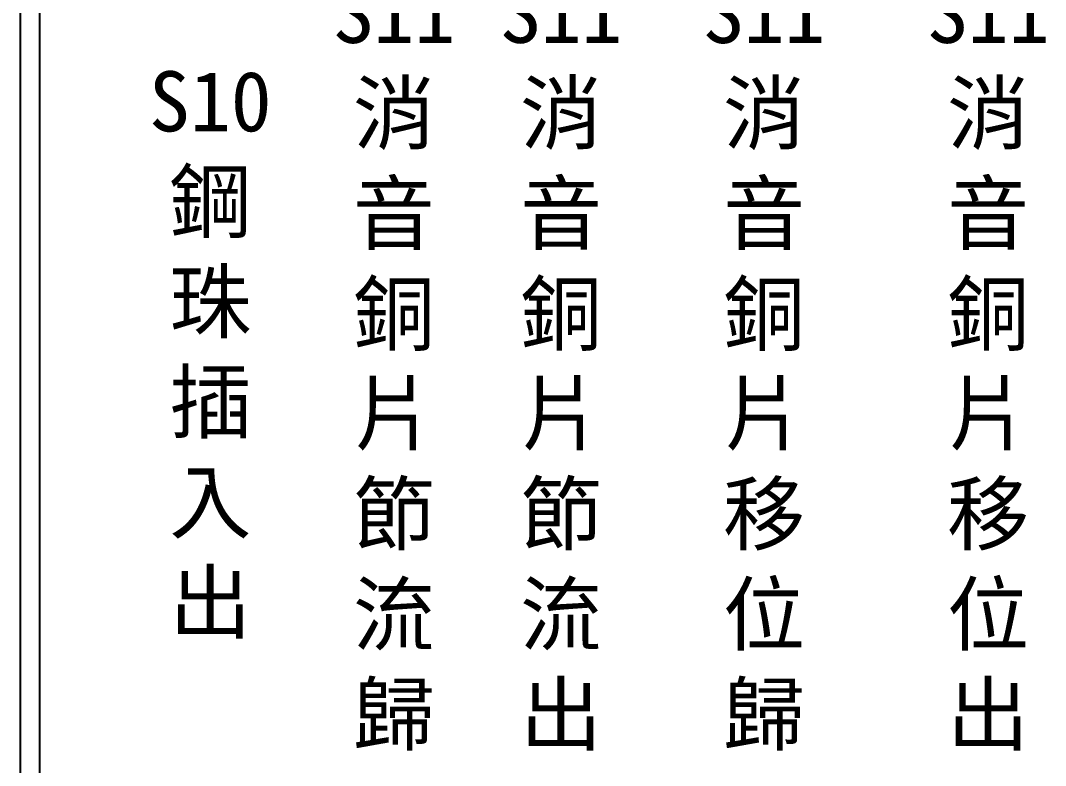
# Model space of a CAD drawing. Extents: x 325 to 612, y 3 to 207.
# Drawn here: x 325.3 to 391.8, y 50 to 98.3 of the extents above; entities that cross this region are included whole.
import ezdxf

# ---------------------------------------------------------------- set-up
doc = ezdxf.new("R2010")
doc.units = 0
doc.layers.add('圖框層', color=7, linetype='CONTINUOUS')
doc.layers.add('標尺寸層', color=3, linetype='CONTINUOUS')
doc.styles.add('CNS', font='romanc.shx', dxfattribs={"bigfont": 'chineset.shx'})

msp = doc.modelspace()

# ---------------------------------------------------------------- linework, layer by layer
at = {"layer": '圖框層', "color": 7}
for p, q in [((325.319, 3), (325.319, 206.969)), ((326.569, 4.25), (326.569, 205.719))]:
    msp.add_line(p, q, dxfattribs=at)

# ---------------------------------------------------------------- texts
at = {"layer": '標尺寸層', "color": 7, "char_height": 3.9, "width": 4.96081, "attachment_point": 5, "style": 'CNS'}
for s, insert in [('{\\fDFKai-SB|b0|i0|c136|p65;S11消音銅片節流歸}', (349.542, 75.833)), ('{\\fDFKai-SB|b0|i0|c136|p65;S11消音銅片節流出}', (360.38, 75.833)), ('{\\fDFKai-SB|b0|i0|c136|p65;S11消音銅片移位歸}', (373.548, 75.829)), ('{\\fDFKai-SB|b0|i0|c136|p65;S11消音銅片移位出}', (388.083, 75.829)), ('{\\fDFKai-SB|b0|i0|c136|p65;S10鋼珠插入出}', (337.633, 76.593))]:
    msp.add_mtext(s, dxfattribs=dict(at, insert=insert))

doc.saveas('drawing.dxf')
